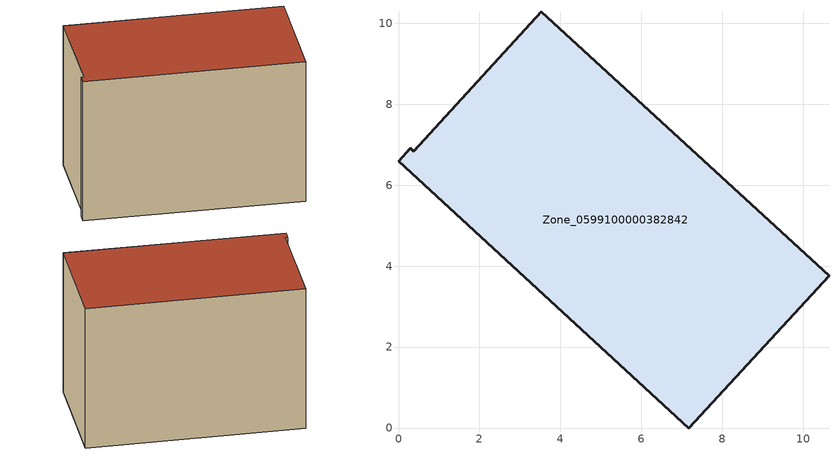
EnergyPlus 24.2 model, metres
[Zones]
Zone_0599100000382842
 floor ground (C_G): 7.17,0 0,6.6 0.29,6.91 0.37,6.84 3.53,10.28 10.63,3.76 z0
 wall outside (C_F): 7.17,0 10.63,3.76 3.53,10.28 0.37,6.84 0.29,6.91 0,6.6 7.17,0 z0:6.81
 roof outside (C_R): 0,6.6 7.17,0 10.63,3.76 3.53,10.28 0.37,6.84 0.29,6.91 z6.81
[BUILDING]
Pand.0599100000382842: North Axis=0; Terrain=City; Loads Convergence Tolerance Value=0.04; Temperature Convergence Tolerance Value=0.4; Solar Distribution=FullExterior; Maximum Number of Warmup Days=25; Minimum Number of Warmup Days=1
[Site:Location]
Rotterdam.The.Hague.AP_ZH_NLD Design_Conditions: Latitude=51.96; Longitude=4.45; Time Zone=1; Elevation=-4.5
[SITE:GROUNDTEMPERATURE:BUILDINGSURFACE]
18, 18, 18, 18, 18, 18, 18, 18, 18, 18, 18, 18
[MATERIAL] Thermal Absorptance=0.9; Solar Absorptance=0.7; Visible Absorptance=0.7
Name | Roughness | Thickness | Conductivity | Density | Specific Heat
G.TI.1992-2005 | MediumSmooth | 0.15 | 0.06 | 540 | 1210
F.TI.1992-2005 | Rough | 0.3 | 0.12 | 1920 | 840
R.TI.1992-2005 | MediumRough | 0.2 | 0.08 | 1500 | 1000
[CONSTRUCTION]
C_G: G.TI.1992-2005
C_F: F.TI.1992-2005
C_R: R.TI.1992-2005
[ZONE]
Zone_0599100000382842: Type=1; Multiplier=1; Ceiling Height=Autocalculate; Volume=Autocalculate; Floor Area=autocalculate; Part of Total Floor Area=Yes
[ZONEINFILTRATION:DESIGNFLOWRATE]
Infil_Zone_0599100000382842: Zone or ZoneList or Space or SpaceList=Zone_0599100000382842; Schedule=AlwaysOn; Design Flow Rate Calculation Method=Flow/Area; Flow Rate per Floor Area=0.0015; Constant Term Coefficient=1; Temperature Term Coefficient=0; Velocity Term Coefficient=0; Velocity Squared Term Coefficient=0
[HVACTEMPLATE:ZONE:IDEALLOADSAIRSYSTEM]
Zone_0599100000382842: Maximum Heating Supply Air Temperature=50; Minimum Cooling Supply Air Temperature=13; Maximum Heating Supply Air Humidity Ratio=0.0156; Minimum Cooling Supply Air Humidity Ratio=0.0077; Heating Limit=NoLimit; Cooling Limit=NoLimit; Dehumidification Control Type=ConstantSensibleHeatRatio; Cooling Sensible Heat Ratio=0.7; Dehumidification Setpoint=60; Humidification Control Type=None; Humidification Setpoint=30; Outdoor Air Method=None; Outdoor Air Flow Rate per Person=0.00944; Outdoor Air Flow Rate per Zone Floor Area=0; Outdoor Air Flow Rate per Zone=0; Demand Controlled Ventilation Type=None; Outdoor Air Economizer Type=NoEconomizer; Heat Recovery Type=None; Sensible Heat Recovery Effectiveness=0.7; Latent Heat Recovery Effectiveness=0.65
[ZONECONTROL:THERMOSTAT]
ThermostatControl_Zone_0599100000382842: Zone or ZoneList=Zone_0599100000382842; Control Type Schedule=DualSetpointControlType; Control 1=Thermostat_Zone_0599100000382842; Temperature Difference Between Cutout And Setpoint=0
[THERMOSTATSETPOINT:DUALSETPOINT]
Thermostat_Zone_0599100000382842: Heating Setpoint Temperature Schedule=HeatingSetpoint_Zone_0599100000382842; Cooling Setpoint Temperature Schedule=CoolingSetpoint_Zone_0599100000382842
[SCHEDULE:COMPACT]
HeatingSetpoint_Zone_0599100000382842: Through: 12/31, For: AllDays, Until: 24:00, 21
CoolingSetpoint_Zone_0599100000382842: Through: 12/31, For: AllDays, Until: 24:00, 24
DualSetpointControlType: Through: 12/31, For: AllDays, Until: 24:00, 4
AlwaysOn: Through: 12/31, For: AllDays, Until: 24:00, 1
